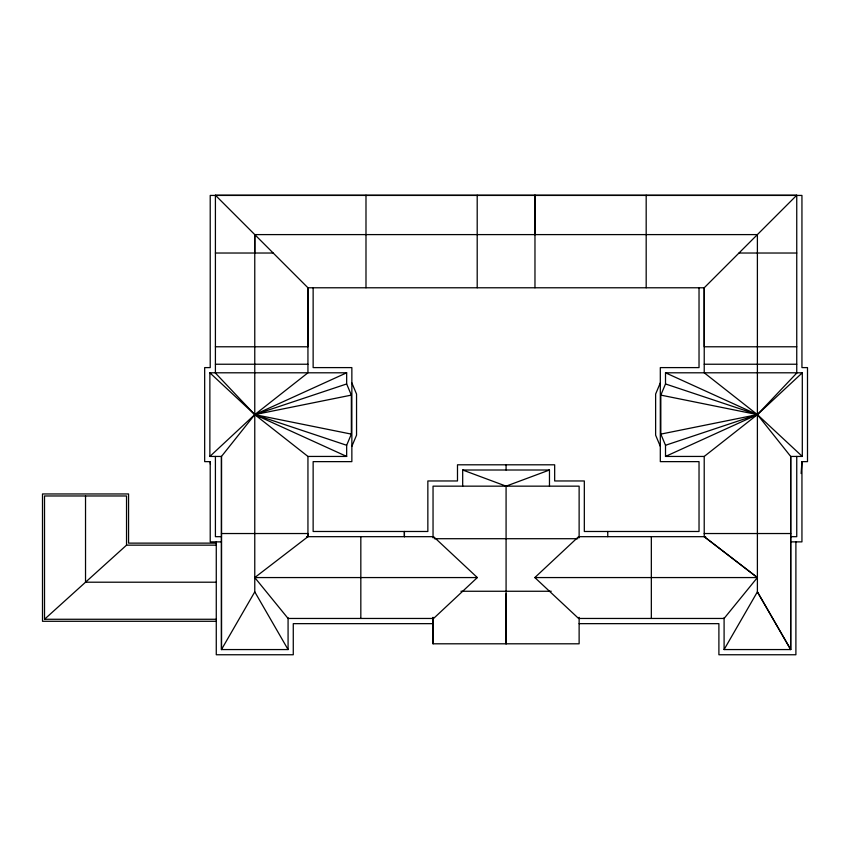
<?xml version="1.0" encoding="UTF-8"?>
<svg xmlns="http://www.w3.org/2000/svg" width="850" height="850" viewBox="0 0 850 850"><rect width="100%" height="100%" fill="white"/><g stroke="black" fill="none" stroke-linecap="round" stroke-linejoin="round"><path stroke-width="1.27" d="M307.944 287.64L307.944 372.799L254.766 414.619L221.468 456.439L209.865 456.439L209.865 372.799L346.662 372.799L346.662 383.956L351.348 395.112L351.348 434.116L346.662 445.272L346.662 456.439L307.944 456.439L254.766 414.619L209.865 372.799M801.125 473.535L801.943 461.635L807.5 461.635L807.5 367.604L801.943 367.604L801.943 195.426L210.216 195.426L210.216 367.604L204.669 367.604L204.669 461.635L210.216 461.635L210.216 541.875L221.468 541.875M215.411 456.439L215.411 536.679L221.468 536.679M215.411 372.799L215.411 195.245L796.747 195.245L796.747 372.799M216.272 541.875L216.272 654.755L293.271 654.755L293.271 623.656L433.043 623.656M724.094 617.684L724.094 649.559L790.702 649.559L757.393 591.887L757.393 234.6L254.766 234.6L254.766 591.887L221.468 649.559L288.076 649.559L288.076 617.684M306.521 536.679L433.585 536.679L477.339 577.564L433.585 618.46L288.076 618.46L254.766 577.564L307.944 536.679L307.944 456.439M313.14 287.598L313.14 367.604L351.858 367.604L351.858 461.635L313.14 461.635L313.14 531.484L427.848 531.484L427.848 480.962L457.491 480.962L457.491 464.801L554.668 464.801L554.668 480.962L584.322 480.962L584.322 531.484L699.029 531.484L699.029 461.635L660.312 461.635L660.312 367.604L699.029 367.604L699.029 287.598M360.825 618.46L360.825 536.679M365.989 287.778L365.989 195.245M579.126 617.312L579.126 643.801L433.043 643.801L433.043 617.536M477.201 287.778L477.201 195.245M506.079 593.746L506.079 643.801L506.079 486.158L549.472 470.007L549.472 486.158M534.969 287.778L534.969 195.245L534.969 234.6M796.747 195.245L704.225 287.778L704.225 346.779L796.747 346.779M724.094 649.559L757.393 591.855L790.702 649.559L790.702 456.439L757.393 414.619L704.225 372.799L704.225 287.64M351.858 446.324L356.543 435.168L356.543 394.06L351.858 382.904M660.312 382.904L655.626 394.06L655.626 435.168L660.312 446.324M802.304 372.799L757.393 414.619L704.225 456.439L665.508 456.439L665.508 445.272L660.822 434.116L660.822 395.112L665.508 383.956L665.508 372.799L802.304 372.799L802.304 456.439L790.702 456.439L790.702 649.559M796.992 372.799L757.393 414.619L665.508 456.439M704.214 456.439L704.225 536.679L757.393 577.564L724.094 618.46L578.584 618.46L534.831 577.564L578.584 536.679L705.638 536.679M209.865 456.439L254.766 414.619L346.662 372.799M126.533 545.158L126.533 495.975L44.519 495.975L44.519 619.268L126.533 545.158L216.197 545.158M346.662 383.956L254.766 414.619L215.178 372.799M665.508 445.272L757.393 414.619L802.304 456.439M351.348 395.112L254.766 414.619L346.662 456.439M660.822 434.116L757.393 414.619L665.508 372.799M215.411 253.024L273.179 253.024M738.979 253.024L796.747 253.024M215.411 195.245L307.944 287.778L704.225 287.778M215.411 346.779L307.944 346.779L307.944 287.778M215.411 364.236L307.944 364.236M704.225 364.236L796.747 364.236M462.687 486.158L462.687 470.007L549.472 470.007M221.468 533.534L307.955 533.534L307.955 536.637M704.214 533.534L790.702 533.534M790.702 536.679L796.747 536.679L796.747 456.439M434.371 538.709L577.798 538.709M790.702 541.875L801.943 541.875L801.943 461.635M216.155 543.129L128.562 543.129L128.562 493.956L42.5 493.956L42.5 621.286L216.166 621.286M254.766 577.564L477.339 577.564M534.831 577.564L757.393 577.564L704.225 536.679M216.187 582.207L85.531 582.207L85.531 495.975M460.934 591.26L551.236 591.26M44.519 619.268L216.187 619.268M579.126 623.656L718.898 623.656L718.898 654.755L795.898 654.755L795.898 541.875M660.822 395.112L757.393 414.619L665.508 383.956M351.348 434.116L254.766 414.619L346.662 445.272M462.687 470.007L506.079 486.158M254.766 591.855L288.076 649.559M210.216 461.635L210.407 464.323M651.334 536.679L651.334 618.46M646.181 195.245L646.181 287.778M607.761 531.484L607.761 536.679M579.126 537.827L579.126 486.158L433.043 486.158L433.043 537.827M506.079 464.801L506.079 470.007M433.043 617.312L433.043 643.801M254.766 234.6L254.766 253.024M221.468 456.439L221.468 649.559L221.468 456.439M404.398 531.484L404.398 536.679L404.398 531.484"/></g></svg>
